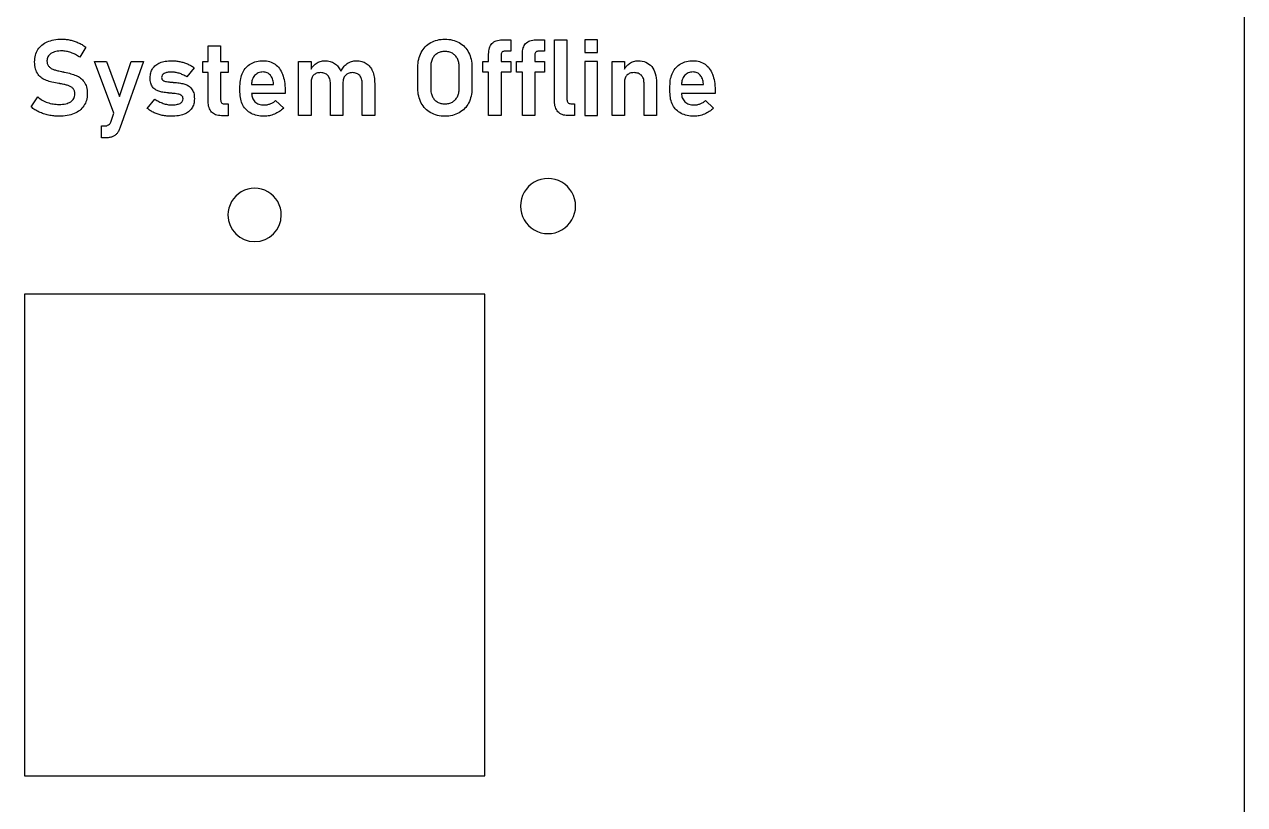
# Model space of a CAD drawing. Extents: x -56 to 56, y -81 to 81.
# Drawn here: x -12.9 to 55.7, y -9 to 34.9 of the extents above; entities that cross this region are included whole.
import ezdxf

# ---------------------------------------------------------------- set-up
doc = ezdxf.new("R2010")
doc.units = 0
doc.layers.get('0').update_dxf_attribs({"linetype": 'CONTINUOUS'})

msp = doc.modelspace()

# ---------------------------------------------------------------- linework, layer by layer
at = {"color": 7}
for points in [[(55.677105, -69.950583), (55.677105, 69.926182)], [(-2.610216, 30.562317), (-2.610216, 32.196257), (-2.922973, 32.196257), (-2.922973, 32.807158), (-2.610216, 32.807158), (-2.610216, 33.689898), (-1.911621, 33.689898), (-1.911621, 32.807158), (-1.496563, 32.807158), (-1.496563, 32.196257), (-1.911621, 32.196257), (-1.911621, 30.658772)], [(13.916269, 34.023115), (14.413171, 34.023115), (14.413171, 33.382981), (14.030266, 33.382981)], [(15.813275, 34.023115), (16.310177, 34.023115), (16.310177, 33.382981), (15.927272, 33.382981)], [(16.865545, 30.571086), (16.865545, 34.023115), (17.564135, 34.023115), (17.564135, 30.667541)], [(-9.499659, 33.622667), (-9.838724, 33.046838)], [(13.159218, 29.773114), (13.159218, 32.210873), (12.837691, 32.210873), (12.837691, 32.807158), (13.159218, 32.807158), (13.159218, 33.219298)], [(13.857808, 33.152067), (13.857808, 32.807158), (14.413171, 32.807158), (14.413171, 32.210873), (13.857808, 32.210873), (13.857808, 29.773114), (13.159218, 29.773114)], [(15.056224, 29.773114), (15.056224, 32.210873), (14.734697, 32.210873), (14.734697, 32.807158), (15.056224, 32.807158), (15.056224, 33.219298)], [(15.754814, 33.152067), (15.754814, 32.807158), (16.310177, 32.807158), (16.310177, 32.210873), (15.754814, 32.210873), (15.754814, 29.773114), (15.056224, 29.773114)], [(-12.372937, 32.789621), (-12.372937, 32.792556)], [(-11.680193, 32.839311), (-11.680193, 32.836376)], [(-8.06448, 29.45451), (-7.911909, 29.910234), (-9.005675, 32.807158), (-8.324623, 32.807158), (-7.598532, 30.846286), (-6.942057, 32.807158), (-6.261005, 32.807158), (-7.582187, 29.062831)], [(-3.402338, 32.459325), (-3.820324, 31.950729)], [(3.171425, 31.649663), (3.171425, 29.773114), (2.47283, 29.773114), (2.47283, 32.807158), (3.171425, 32.807158), (3.171425, 32.386627)], [(4.843359, 32.264947), (4.844149, 32.262689)], [(9.178133, 31.295985), (9.178133, 32.500247)], [(9.900103, 32.520708), (9.900103, 31.275524)], [(11.504817, 31.275524), (11.504817, 32.520708)], [(12.223864, 32.500247), (12.223864, 31.295985)], [(20.799866, 31.649663), (20.799866, 29.773114), (20.101276, 29.773114), (20.101276, 32.807158), (20.799866, 32.807158), (20.799866, 32.38672)], [(-10.958223, 31.564897), (-11.010833, 31.573675)], [(4.963207, 31.570742), (4.963207, 29.773114), (4.264612, 29.773114), (4.264612, 31.567818)], [(4.963207, 31.591203), (4.962558, 31.594336), (4.963201, 31.570742)], [(6.752062, 31.570742), (6.752062, 29.773114), (6.053472, 29.773114), (6.053472, 31.567818)], [(22.597494, 31.614588), (22.597494, 29.773114), (21.898904, 29.773114), (21.898904, 31.611664)], [(-10.107636, 30.974457), (-10.107636, 30.977364)], [(-9.414892, 30.994913), (-9.414892, 30.989071)], [(-0.82428, 31.08845), (-0.82428, 31.430438)], [(-0.173084, 31.518128), (1.063962, 31.518128), (1.061039, 31.553205)], [(1.712861, 31.205372), (1.712861, 31.006605), (-0.17156, 31.006605)], [(23.357463, 31.08845), (23.357463, 31.430438)], [(24.008661, 31.518128), (25.245705, 31.518128), (25.242787, 31.553205)], [(25.894604, 31.205372), (25.894604, 31.006605), (24.010188, 31.006605)], [(-12.574625, 30.255406), (-12.203407, 30.813692)], [(-6.041784, 30.173562), (-5.617952, 30.699694)], [(-1.739168, 30.427858), (-1.496563, 30.427858), (-1.496563, 29.758497), (-1.870699, 29.758497)], [(1.17796, 30.612008), (1.63394, 30.18233)], [(17.77751, 30.436627), (17.985044, 30.436627), (17.985044, 29.767269), (17.605057, 29.767269)], [(25.359698, 30.612008), (25.815678, 30.18233)], [(-8.456154, 28.507468), (-8.605227, 28.507468), (-8.605227, 29.182674), (-8.456154, 29.182674)]]:
    msp.add_lwpolyline(points, dxfattribs=at)
for points in [[(19.276996, 33.324525), (19.276996, 34.023115), (18.578406, 34.023115), (18.578406, 33.324525), (19.276996, 33.324525), (19.276996, 33.324525)], [(19.276996, 29.773114), (19.276996, 32.807158), (18.578406, 32.807158), (18.578406, 29.773114), (19.276996, 29.773114), (19.276996, 29.773114)], [(1.5, 24.177107), (1.5, 24.177107)], [(18.05, 24.677106), (18.05, 24.677106)], [(12.95, 19.727106), (-12.95, 19.727106), (-12.95, -7.372885), (12.95, -7.372885), (12.95, 19.727106), (12.95, 19.727106)]]:
    msp.add_lwpolyline(points, close=True, dxfattribs=at)
for points in [[(-12.191715, 33.482363), (-12.122978, 33.572762), (-12.05424, 33.663158), (-11.969566, 33.734467)], [(-11.969566, 33.734467), (-11.8801, 33.809814), (-11.772841, 33.863851), (-11.665582, 33.917889)], [(-11.665582, 33.917889), (-11.540068, 33.961317), (-11.414553, 34.004745), (-11.285591, 34.029691)], [(-11.285591, 34.029691), (-11.138534, 34.058136), (-10.986995, 34.06255), (-10.835457, 34.066961)], [(-10.835457, 34.066961), (-10.759107, 34.064703), (-10.682758, 34.062558), (-10.607099, 34.054176)], [(-10.607099, 34.054176), (-10.530261, 34.045653), (-10.454134, 34.030724), (-10.378008, 34.015808)], [(-10.378008, 34.015806), (-10.301534, 33.996671), (-10.22506, 33.977547), (-10.150385, 33.952963)], [(-10.150385, 33.952963), (-10.074489, 33.927986), (-10.000452, 33.897357), (-9.926414, 33.866736)], [(-9.926414, 33.866736), (-9.8528, 33.831876), (-9.779186, 33.797013), (-9.708652, 33.756759)], [(-9.708652, 33.756759), (-9.63686, 33.715786), (-9.56826, 33.669228), (-9.499659, 33.622667)], [(9.368124, 33.323063), (9.437645, 33.434594), (9.507165, 33.546128), (9.596844, 33.638012)], [(9.596844, 33.638012), (9.68571, 33.729065), (9.79437, 33.800823), (9.903031, 33.872583)], [(9.903031, 33.872583), (10.025004, 33.929256), (10.146977, 33.985932), (10.274973, 34.018365)], [(10.274973, 34.018365), (10.412356, 34.05318), (10.556677, 34.060072), (10.700999, 34.066961)], [(10.700999, 34.066961), (10.845428, 34.060047), (10.989857, 34.053132), (11.127386, 34.018365)], [(11.127386, 34.018365), (11.255741, 33.985932), (11.378086, 33.929256), (11.50043, 33.872583)], [(11.50043, 33.872583), (11.609412, 33.800899), (11.718394, 33.729217), (11.807342, 33.638012)], [(11.807342, 33.638012), (11.89687, 33.546213), (11.966101, 33.434637), (12.035332, 33.323063)], [(13.205619, 33.571884), (13.236872, 33.66055), (13.29085, 33.74172), (13.344827, 33.822893)], [(13.344827, 33.822893), (13.420317, 33.881146), (13.495807, 33.939399), (13.580489, 33.973057)], [(13.580489, 33.973057), (13.68337, 34.013948), (13.799819, 34.018532), (13.916269, 34.023115)], [(15.102625, 33.571884), (15.133879, 33.66055), (15.187856, 33.74172), (15.241833, 33.822893)], [(15.241833, 33.822893), (15.317324, 33.881146), (15.392816, 33.939399), (15.4775, 33.973057)], [(15.4775, 33.973057), (15.58038, 34.013946), (15.696827, 34.018532), (15.813275, 34.023115)], [(-12.372937, 32.792542), (-12.366878, 32.919694), (-12.360818, 33.046849), (-12.327633, 33.166684)], [(-12.327633, 33.166684), (-12.297368, 33.275968), (-12.244541, 33.379166), (-12.191715, 33.482363)], [(-11.62466, 33.077899), (-11.661868, 33.008357), (-11.67103, 32.923834), (-11.680193, 32.839311)], [(-11.458049, 33.255832), (-11.522842, 33.201467), (-11.587636, 33.1471), (-11.62466, 33.077899)], [(-11.19133, 33.366539), (-11.283292, 33.341675), (-11.37067, 33.298758), (-11.458049, 33.255832)], [(-10.835457, 33.403443), (-10.956426, 33.400395), (-11.077395, 33.397318), (-11.19133, 33.366539)], [(-10.58773, 33.380789), (-10.66908, 33.395182), (-10.752268, 33.399302), (-10.835457, 33.403451)], [(-10.335626, 33.312832), (-10.418986, 33.339248), (-10.502345, 33.365676), (-10.58773, 33.380789)], [(-10.084252, 33.20103), (-10.165059, 33.2439), (-10.250343, 33.278364), (-10.335626, 33.312832)], [(-9.838724, 33.046838), (-9.918909, 33.101346), (-9.999095, 33.155852), (-10.084252, 33.20103)], [(9.225636, 32.939788), (9.257347, 33.071273), (9.312736, 33.197166), (9.368124, 33.323063)], [(9.999485, 32.969382), (9.97051, 32.900531), (9.941535, 32.831677), (9.924946, 32.760021)], [(10.119329, 33.141473), (10.071891, 33.091147), (10.035688, 33.030266), (9.999485, 32.969382)], [(10.280094, 33.268989), (10.22292, 33.22985), (10.165746, 33.190715), (10.119329, 33.141473)], [(10.475931, 33.347913), (10.408421, 33.330358), (10.344258, 33.299672), (10.280094, 33.268992)], [(10.700999, 33.374216), (10.624691, 33.37049), (10.548384, 33.366765), (10.475931, 33.347913)], [(10.926438, 33.34791), (10.853834, 33.366706), (10.777416, 33.370459), (10.700999, 33.374213)], [(11.123371, 33.268989), (11.058838, 33.299669), (10.994304, 33.330353), (10.926438, 33.34791)], [(11.285229, 33.141473), (11.238519, 33.190816), (11.180945, 33.229901), (11.123371, 33.268989)], [(11.405435, 32.969382), (11.369125, 33.030294), (11.332814, 33.091206), (11.285229, 33.141473)], [(11.47997, 32.760021), (11.463381, 32.831677), (11.434409, 32.900531), (11.405436, 32.969382)], [(12.035332, 33.323063), (12.090298, 33.197138), (12.145264, 33.071216), (12.176733, 32.939788)], [(13.159218, 33.219298), (13.163056, 33.340662), (13.166895, 33.462026), (13.205619, 33.571884)], [(13.868771, 33.244873), (13.860276, 33.215271), (13.859043, 33.183668), (13.857809, 33.152067)], [(13.901653, 33.31868), (13.888883, 33.294578), (13.876115, 33.270471), (13.868771, 33.244873)], [(13.955732, 33.366895), (13.934986, 33.35617), (13.918319, 33.337419), (13.901653, 33.318669)], [(14.030266, 33.382981), (14.003915, 33.380724), (13.977564, 33.378184), (13.955732, 33.366895)], [(15.056224, 33.219298), (15.060062, 33.340662), (15.063901, 33.462026), (15.102625, 33.571884)], [(15.765777, 33.244873), (15.757285, 33.215271), (15.756049, 33.183668), (15.754815, 33.152067)], [(15.798659, 33.31868), (15.785889, 33.294578), (15.773121, 33.270471), (15.765777, 33.244873)], [(15.852738, 33.366895), (15.831992, 33.35617), (15.815325, 33.337419), (15.798659, 33.318669)], [(15.927272, 33.382981), (15.900921, 33.380724), (15.87457, 33.378184), (15.852738, 33.366895)], [(-12.32471, 32.385518), (-12.364313, 32.513356), (-12.368625, 32.651487), (-12.372937, 32.789621)], [(-12.180023, 32.085183), (-12.236145, 32.182992), (-12.292268, 32.280802), (-12.32471, 32.385518)], [(-11.680193, 32.836388), (-11.676626, 32.774059), (-11.673058, 32.71173), (-11.65133, 32.656262)], [(-11.65133, 32.656262), (-11.632023, 32.60698), (-11.59838, 32.563115), (-11.564736, 32.519249)], [(-11.564736, 32.519249), (-11.523372, 32.483057), (-11.482007, 32.446864), (-11.435756, 32.418769)], [(-11.435756, 32.418769), (-11.387325, 32.389348), (-11.333535, 32.368799), (-11.279745, 32.348253)], [(-11.279745, 32.348253), (-11.212004, 32.328611), (-11.144263, 32.308954), (-11.075868, 32.291987)], [(-11.075868, 32.291987), (-10.98577, 32.269635), (-10.894537, 32.251948), (-10.803304, 32.234255)], [(-5.840463, 32.177622), (-5.817262, 32.260522), (-5.776796, 32.338731), (-5.736332, 32.416943)], [(-5.736332, 32.416943), (-5.683199, 32.484741), (-5.630066, 32.55254), (-5.564975, 32.605473)], [(-5.564975, 32.605473), (-5.495308, 32.662132), (-5.411944, 32.701762), (-5.328579, 32.741392)], [(-5.328579, 32.741392), (-5.229246, 32.773311), (-5.129914, 32.80523), (-5.028238, 32.823603)], [(-5.028238, 32.823603), (-4.909315, 32.84508), (-4.787188, 32.848043), (-4.66506, 32.851007)], [(-4.66506, 32.851004), (-4.587894, 32.849311), (-4.510729, 32.847335), (-4.434147, 32.839687)], [(-4.434147, 32.839687), (-4.358748, 32.832123), (-4.283913, 32.818915), (-4.209079, 32.805707)], [(-4.209079, 32.805699), (-4.136054, 32.788991), (-4.063029, 32.772281), (-3.99168, 32.75016)], [(-3.99168, 32.75016), (-3.921295, 32.728344), (-3.852542, 32.701251), (-3.783788, 32.674163)], [(-3.783788, 32.674163), (-3.717136, 32.643675), (-3.650483, 32.613189), (-3.58685, 32.577341)], [(-3.58685, 32.577341), (-3.52334, 32.541561), (-3.462839, 32.500442), (-3.402338, 32.459325)], [(-0.670824, 32.199181), (-0.614443, 32.298695), (-0.558062, 32.398209), (-0.482292, 32.479786)], [(-0.482292, 32.479786), (-0.408368, 32.559372), (-0.315988, 32.621885), (-0.223608, 32.684397)], [(-0.223608, 32.684397), (-0.117503, 32.732953), (-0.011399, 32.781512), (0.099745, 32.809351)], [(0.099745, 32.809351), (0.223121, 32.840254), (0.352707, 32.845628), (0.482292, 32.851004)], [(0.482292, 32.851004), (0.605305, 32.844202), (0.728318, 32.837373), (0.842915, 32.802408)], [(0.842915, 32.802408), (0.949193, 32.769967), (1.048232, 32.713296), (1.14727, 32.656623)], [(1.14727, 32.656623), (1.234779, 32.582187), (1.322288, 32.507748), (1.39061, 32.418769)], [(1.39061, 32.418769), (1.464936, 32.32197), (1.516556, 32.207961), (1.568175, 32.093951)], [(3.171425, 32.386627), (3.200161, 32.434729), (3.230998, 32.48107), (3.266783, 32.523262)], [(3.266783, 32.523262), (3.32362, 32.590278), (3.392939, 32.646836), (3.462258, 32.703393)], [(3.462258, 32.703393), (3.536745, 32.746443), (3.611232, 32.789496), (3.691349, 32.8141)], [(3.691349, 32.8141), (3.773285, 32.839275), (3.861108, 32.845134), (3.948932, 32.851004)], [(3.948932, 32.851004), (4.050263, 32.846009), (4.151593, 32.840985), (4.246712, 32.813734)], [(4.246712, 32.813734), (4.333593, 32.788842), (4.415291, 32.745388), (4.49699, 32.701934)], [(4.49699, 32.701934), (4.568733, 32.644781), (4.640476, 32.587631), (4.696846, 32.518151)], [(4.696846, 32.518151), (4.757582, 32.443292), (4.80047, 32.354118), (4.843359, 32.264947)], [(4.844156, 32.262551), (4.889004, 32.344638), (4.93518, 32.425622), (4.994259, 32.495864)], [(4.994259, 32.495864), (5.055151, 32.568262), (5.12975, 32.629251), (5.204349, 32.690242)], [(5.204349, 32.690242), (5.28373, 32.73713), (5.363112, 32.784021), (5.448785, 32.810815)], [(5.448785, 32.810815), (5.534137, 32.837514), (5.625734, 32.844256), (5.71733, 32.851004)], [(5.71733, 32.851004), (5.820566, 32.84598), (5.9238, 32.840985), (6.020956, 32.813734)], [(6.020956, 32.813734), (6.109713, 32.788842), (6.193397, 32.745388), (6.27708, 32.701934)], [(6.27708, 32.701934), (6.350527, 32.644962), (6.423975, 32.58799), (6.481691, 32.518151)], [(6.481691, 32.518151), (6.543351, 32.44354), (6.587055, 32.354242), (6.630759, 32.264947)], [(6.630759, 32.264947), (6.666096, 32.160019), (6.701432, 32.055095), (6.721735, 31.947438)], [(9.178133, 32.500247), (9.18474, 32.648938), (9.19135, 32.79763), (9.225636, 32.939788)], [(9.924946, 32.760021), (9.906986, 32.682444), (9.903545, 32.601573), (9.900102, 32.520708)], [(11.504817, 32.520708), (11.501374, 32.601573), (11.497928, 32.682441), (11.47997, 32.760021)], [(12.176733, 32.939788), (12.210786, 32.797571), (12.217325, 32.64891), (12.223864, 32.500247)], [(20.799866, 32.38672), (20.828855, 32.43537), (20.859934, 32.482283), (20.895958, 32.525094)], [(20.895958, 32.525094), (20.951938, 32.591619), (21.019859, 32.648236), (21.08778, 32.704852)], [(21.08778, 32.704852), (21.161571, 32.747473), (21.235361, 32.790092), (21.314678, 32.814467)], [(21.314678, 32.814467), (21.398163, 32.840121), (21.48777, 32.845563), (21.577378, 32.851004)], [(21.577378, 32.851004), (21.728637, 32.84011), (21.879896, 32.829216), (22.009974, 32.770254)], [(22.009974, 32.770254), (22.128968, 32.716322), (22.230237, 32.622167), (22.331505, 32.528012)], [(22.331505, 32.528012), (22.408908, 32.401432), (22.486312, 32.274853), (22.530995, 32.138164)], [(23.510919, 32.199181), (23.5673, 32.298695), (23.623681, 32.398209), (23.699451, 32.479786)], [(23.699451, 32.479786), (23.773374, 32.559372), (23.865752, 32.621885), (23.95813, 32.684397)], [(23.95813, 32.684397), (24.064235, 32.732953), (24.170339, 32.781512), (24.281483, 32.809351)], [(24.281483, 32.809351), (24.404859, 32.840254), (24.534444, 32.845628), (24.66403, 32.851004)], [(24.66403, 32.851004), (24.787043, 32.844202), (24.910057, 32.837373), (25.024653, 32.802408)], [(25.024653, 32.802408), (25.130931, 32.769967), (25.22997, 32.713296), (25.329008, 32.656623)], [(25.329008, 32.656623), (25.416513, 32.582184), (25.504017, 32.507745), (25.572338, 32.418769)], [(25.572338, 32.418769), (25.646666, 32.321967), (25.698289, 32.207961), (25.749912, 32.093951)], [(-11.966643, 31.874727), (-12.046541, 31.93291), (-12.113282, 32.009045), (-12.180023, 32.085183)], [(-11.712346, 31.740273), (-11.801152, 31.779578), (-11.889958, 31.818883), (-11.966643, 31.874727)], [(-11.399588, 31.650394), (-11.504818, 31.676302), (-11.608582, 31.708292), (-11.712346, 31.740273)], [(-11.010833, 31.573666), (-11.141142, 31.596244), (-11.271452, 31.61883), (-11.399588, 31.650394)], [(-10.803304, 32.234255), (-10.799539, 32.233408), (-10.795774, 32.232562), (-10.791978, 32.231715)], [(-10.791978, 32.231715), (-10.788464, 32.231151), (-10.784922, 32.230586), (-10.781383, 32.230022)], [(-10.781383, 32.229869), (-10.777844, 32.229305), (-10.774302, 32.228741), (-10.770789, 32.228176)], [(-10.770789, 32.228176), (-10.766993, 32.227329), (-10.763225, 32.226483), (-10.75946, 32.225636)], [(-10.759458, 32.225487), (-10.753718, 32.224358), (-10.747975, 32.223511), (-10.742282, 32.222185)], [(-10.742282, 32.222185), (-10.736773, 32.221056), (-10.731307, 32.219645), (-10.72584, 32.218177)], [(-10.725841, 32.218177), (-10.720375, 32.216766), (-10.714911, 32.215355), (-10.709399, 32.214169)], [(-10.709399, 32.214169), (-10.703706, 32.213041), (-10.697966, 32.211912), (-10.692228, 32.210896)], [(-10.692229, 32.210873), (-10.570634, 32.185106), (-10.449039, 32.159336), (-10.330143, 32.124279)], [(-10.330143, 32.124279), (-10.229849, 32.094708), (-10.131476, 32.058524), (-10.033102, 32.02234)], [(-10.033102, 32.02234), (-9.948163, 31.979558), (-9.863224, 31.936773), (-9.790497, 31.878751)], [(-9.790497, 31.878751), (-9.715611, 31.819005), (-9.653671, 31.743101), (-9.591732, 31.667197)], [(-9.591732, 31.667197), (-9.540268, 31.572275), (-9.488803, 31.477349), (-9.459104, 31.376365)], [(-5.875172, 31.889346), (-5.870725, 31.987373), (-5.866277, 32.085397), (-5.840463, 32.177622)], [(-5.840463, 31.594855), (-5.869247, 31.688025), (-5.87221, 31.788686), (-5.875172, 31.889346)], [(-5.736332, 31.377824), (-5.776714, 31.448523), (-5.817097, 31.51922), (-5.840463, 31.594855)], [(-5.199237, 32.036956), (-5.222328, 31.998405), (-5.228685, 31.949722), (-5.235042, 31.901038)], [(-5.235042, 31.901038), (-5.231978, 31.870067), (-5.228913, 31.839099), (-5.215312, 31.813716)], [(-5.215312, 31.813716), (-5.202155, 31.789162), (-5.179139, 31.769833), (-5.156122, 31.750507)], [(-5.091815, 32.134873), (-5.133587, 32.105847), (-5.175359, 32.07682), (-5.199237, 32.036956)], [(-5.156121, 31.750507), (-5.126942, 31.734533), (-5.097763, 31.718587), (-5.066967, 31.707022)], [(-4.915705, 32.194067), (-4.975718, 32.180718), (-5.033767, 32.157793), (-5.091815, 32.134876)], [(-5.066967, 31.707022), (-5.031835, 31.693842), (-4.994598, 31.686363), (-4.957361, 31.678884)], [(-4.957361, 31.67889), (-4.908939, 31.671862), (-4.860517, 31.664863), (-4.811945, 31.659162)], [(-4.673834, 32.213794), (-4.755575, 32.212665), (-4.837316, 32.211536), (-4.915705, 32.194067)], [(-4.811945, 31.659162), (-4.746602, 31.651486), (-4.680987, 31.646208), (-4.615373, 31.640903)], [(-4.465933, 32.196991), (-4.534445, 32.207602), (-4.604139, 32.210707), (-4.673834, 32.213783)], [(-4.615373, 31.640894), (-4.607705, 31.640048), (-4.600037, 31.639201), (-4.592352, 31.638354)], [(-4.592352, 31.638354), (-4.584933, 31.637508), (-4.577499, 31.636943), (-4.570065, 31.636661)], [(-4.570064, 31.636508), (-4.562631, 31.635944), (-4.555197, 31.63538), (-4.547777, 31.634815)], [(-4.547777, 31.634815), (-4.540095, 31.633968), (-4.532427, 31.633122), (-4.524759, 31.632275)], [(-4.52476, 31.632126), (-4.520879, 31.631279), (-4.516996, 31.630432), (-4.513067, 31.629868)], [(-4.513067, 31.629868), (-4.509198, 31.629303), (-4.505287, 31.629303), (-4.501375, 31.629021)], [(-4.501376, 31.629202), (-4.497699, 31.629114), (-4.494021, 31.629024), (-4.490414, 31.628355)], [(-4.490414, 31.628355), (-4.487211, 31.627791), (-4.484064, 31.626944), (-4.480915, 31.626097)], [(-4.480915, 31.626281), (-4.377795, 31.616234), (-4.274674, 31.606215), (-4.172907, 31.58828)], [(-4.251461, 32.146566), (-4.322512, 32.16618), (-4.393563, 32.185778), (-4.465933, 32.196991)], [(-4.034796, 32.063993), (-4.105122, 32.095704), (-4.178292, 32.121135), (-4.251461, 32.146566)], [(-4.172907, 31.58828), (-4.088371, 31.573406), (-4.004768, 31.553069), (-3.921165, 31.532744)], [(-3.820324, 31.950729), (-3.890777, 31.990774), (-3.961231, 32.030821), (-4.034796, 32.063993)], [(-0.82428, 31.430438), (-0.819637, 31.571208), (-0.814995, 31.71198), (-0.785913, 31.847695)], [(-0.785913, 31.847695), (-0.760244, 31.967482), (-0.715534, 32.083331), (-0.670824, 32.199181)], [(-0.132265, 31.783755), (-0.161027, 31.700152), (-0.168816, 31.609714), (-0.173084, 31.518128)], [(-0.002923, 32.02234), (-0.053119, 31.945121), (-0.103315, 31.8679), (-0.132265, 31.783755)], [(0.204611, 32.170318), (0.128562, 32.137354), (0.062819, 32.079849), (-0.002923, 32.02234)], [(0.482292, 32.219642), (0.385525, 32.213207), (0.288758, 32.206801), (0.204611, 32.170318)], [(0.708094, 32.175796), (0.640015, 32.206566), (0.561154, 32.213105), (0.482292, 32.219642)], [(0.88274, 32.04426), (0.827772, 32.095405), (0.772804, 32.146546), (0.708094, 32.175796)], [(1.001849, 31.83381), (0.972699, 31.90795), (0.927719, 31.976104), (0.88274, 32.04426)], [(1.061039, 31.553205), (1.04873, 31.649544), (1.03642, 31.745884), (1.001849, 31.83381)], [(1.568175, 32.093951), (1.610319, 31.959534), (1.652464, 31.825115), (1.676688, 31.687658)], [(1.676688, 31.687658), (1.704548, 31.529574), (1.708705, 31.367472), (1.712861, 31.205372)], [(3.206501, 31.875099), (3.179431, 31.805695), (3.175427, 31.72768), (3.171425, 31.649663)], [(3.311725, 32.042801), (3.270859, 31.989063), (3.229994, 31.935323), (3.206501, 31.875099)], [(3.481255, 32.146933), (3.420552, 32.123678), (3.366138, 32.083238), (3.311725, 32.042801)], [(3.70925, 32.181643), (3.630434, 32.177777), (3.551619, 32.173882), (3.481255, 32.146933)], [(3.944912, 32.141816), (3.87312, 32.171864), (3.791185, 32.176752), (3.70925, 32.181643)], [(4.119926, 32.02234), (4.064246, 32.068757), (4.008565, 32.115177), (3.944912, 32.141816)], [(4.228444, 31.82906), (4.204162, 31.897488), (4.162044, 31.959913), (4.119926, 32.02234)], [(4.264612, 31.567818), (4.260974, 31.657732), (4.257334, 31.747645), (4.228444, 31.82906)], [(4.997554, 31.842215), (4.970077, 31.763873), (4.966643, 31.677538), (4.963207, 31.591203)], [(5.100584, 32.028188), (5.060598, 31.968072), (5.020611, 31.907958), (4.997554, 31.842215)], [(5.267191, 32.143275), (5.206484, 32.117621), (5.153534, 32.0729), (5.100584, 32.028188)], [(5.492263, 32.181643), (5.413952, 32.17693), (5.335641, 32.172217), (5.267191, 32.143275)], [(5.730486, 32.141816), (5.657819, 32.171972), (5.575041, 32.176806), (5.492263, 32.181643)], [(5.907326, 32.02234), (5.851011, 32.068757), (5.794696, 32.115171), (5.730486, 32.141816)], [(6.016937, 31.82906), (5.992414, 31.897567), (5.94987, 31.959955), (5.907326, 32.02234)], [(6.053472, 31.567818), (6.049761, 31.657774), (6.046047, 31.747729), (6.016937, 31.82906)], [(6.721735, 31.947438), (6.744965, 31.824257), (6.748515, 31.6975), (6.752062, 31.570742)], [(20.834942, 31.875099), (20.807869, 31.805695), (20.803868, 31.72768), (20.799866, 31.649663)], [(20.940171, 32.042801), (20.899303, 31.989063), (20.858436, 31.935323), (20.834942, 31.875099)], [(21.1097, 32.146933), (21.048997, 32.123678), (20.994584, 32.083238), (20.940171, 32.042801)], [(21.337691, 32.181643), (21.258877, 32.177777), (21.180063, 32.173882), (21.1097, 32.146933)], [(21.575919, 32.144373), (21.502653, 32.173143), (21.420171, 32.177393), (21.337691, 32.181643)], [(21.752754, 32.032568), (21.696121, 32.075991), (21.639488, 32.11941), (21.575919, 32.144373)], [(21.862369, 31.852809), (21.837889, 31.917116), (21.795321, 31.974842), (21.752754, 32.032568)], [(21.898904, 31.611664), (21.894815, 31.694991), (21.890728, 31.778317), (21.862369, 31.852809)], [(22.530995, 32.138164), (22.584846, 31.973428), (22.59117, 31.794008), (22.597494, 31.614588)], [(23.357463, 31.430438), (23.362103, 31.571208), (23.366743, 31.71198), (23.395825, 31.847695)], [(23.395825, 31.847695), (23.421496, 31.967485), (23.466207, 32.083331), (23.510919, 32.199181)], [(24.049473, 31.783755), (24.020711, 31.700152), (24.012925, 31.609714), (24.008661, 31.518128)], [(24.17882, 32.02234), (24.128621, 31.945121), (24.078422, 31.867902), (24.049473, 31.783755)], [(24.386349, 32.170318), (24.310301, 32.137354), (24.24456, 32.079849), (24.17882, 32.02234)], [(24.66403, 32.219642), (24.567263, 32.213207), (24.470496, 32.206801), (24.386349, 32.170318)], [(24.889832, 32.175796), (24.821753, 32.206566), (24.742892, 32.213105), (24.66403, 32.219642)], [(25.064478, 32.04426), (25.00951, 32.095405), (24.954542, 32.146546), (24.889832, 32.175796)], [(25.183592, 31.83381), (25.15444, 31.90795), (25.109459, 31.976104), (25.064478, 32.04426)], [(25.242787, 31.553205), (25.230476, 31.649544), (25.218166, 31.745884), (25.183592, 31.83381)], [(25.749912, 32.093951), (25.792059, 31.959534), (25.834206, 31.825115), (25.858431, 31.687658)], [(25.858431, 31.687658), (25.886292, 31.529574), (25.890448, 31.367472), (25.894604, 31.205372)], [(-10.949448, 31.56282), (-10.952414, 31.563385), (-10.955318, 31.564231), (-10.958222, 31.565078)], [(-10.940685, 31.561974), (-10.943626, 31.562101), (-10.946567, 31.56223), (-10.949448, 31.56282)], [(-10.93191, 31.561308), (-10.934797, 31.561872), (-10.937741, 31.561872), (-10.940684, 31.562154)], [(-10.923147, 31.55905), (-10.926048, 31.559896), (-10.928949, 31.560743), (-10.93191, 31.561308)], [(-10.681266, 31.510457), (-10.761216, 31.529535), (-10.842181, 31.544292), (-10.923147, 31.55905)], [(-10.487623, 31.458209), (-10.551947, 31.476582), (-10.616271, 31.494946), (-10.681266, 31.510457)], [(-10.334167, 31.388785), (-10.381259, 31.418441), (-10.434441, 31.438324), (-10.487623, 31.458209)], [(-10.21286, 31.288675), (-10.251526, 31.324884), (-10.290191, 31.361093), (-10.334167, 31.388785)], [(-10.133942, 31.153118), (-10.151544, 31.201361), (-10.182201, 31.245018), (-10.212859, 31.288675)], [(-10.166459, 30.728196), (-10.127448, 30.799674), (-10.117542, 30.887067), (-10.107636, 30.974457)], [(-10.107636, 30.977376), (-10.11082, 31.037921), (-10.114003, 31.098463), (-10.133942, 31.153118)], [(-9.414892, 30.989068), (-9.421264, 30.863581), (-9.427634, 30.738094), (-9.46166, 30.62041)], [(-9.459104, 31.376365), (-9.423426, 31.255046), (-9.419159, 31.124981), (-9.414892, 30.994913)], [(-5.58105, 31.228393), (-5.63931, 31.2689), (-5.687821, 31.323363), (-5.736332, 31.377824)], [(-5.392885, 31.136682), (-5.458673, 31.162872), (-5.52446, 31.189045), (-5.58105, 31.228393)], [(-5.159778, 31.080776), (-5.238101, 31.096186), (-5.315493, 31.116432), (-5.392885, 31.136682)], [(-4.869671, 31.038759), (-4.966837, 31.050358), (-5.064003, 31.061929), (-5.159778, 31.080776)], [(-4.857979, 31.038429), (-4.861868, 31.038672), (-4.865771, 31.038711), (-4.869671, 31.038711)], [(-4.846286, 31.0373), (-4.850181, 31.037864), (-4.854073, 31.038147), (-4.857979, 31.038429)], [(-4.834595, 31.036117), (-4.838501, 31.036363), (-4.842393, 31.036682), (-4.846287, 31.037246)], [(-4.822902, 31.035835), (-4.826803, 31.035897), (-4.830706, 31.035959), (-4.834595, 31.036117)], [(-4.782348, 31.030735), (-4.795891, 31.032147), (-4.809396, 31.034037), (-4.822902, 31.035844)], [(-4.742522, 31.027067), (-4.755809, 31.028195), (-4.769096, 31.029324), (-4.782348, 31.030735)], [(-4.703426, 31.024157), (-4.716456, 31.025003), (-4.729489, 31.026132), (-4.742522, 31.027092)], [(-4.66506, 31.021222), (-4.677847, 31.022068), (-4.690638, 31.023197), (-4.703426, 31.024157)], [(-4.465203, 31.000038), (-4.531603, 31.008815), (-4.598332, 31.015024), (-4.66506, 31.021233)], [(-4.315767, 30.977376), (-4.365517, 30.985419), (-4.415267, 30.993434), (-4.465203, 31.000038)], [(-4.202137, 30.94413), (-4.238099, 30.959709), (-4.276933, 30.968542), (-4.315767, 30.977376)], [(-4.109697, 30.891148), (-4.139735, 30.910622), (-4.169773, 30.930112), (-4.202137, 30.94413)], [(-4.048314, 30.813326), (-4.061987, 30.842361), (-4.085843, 30.866756), (-4.109697, 30.891148)], [(-3.921165, 31.532744), (-3.849199, 31.505566), (-3.777233, 31.478385), (-3.715095, 31.436647)], [(-3.715095, 31.436647), (-3.651161, 31.393701), (-3.597631, 31.335341), (-3.544102, 31.276983)], [(-3.544102, 31.276983), (-3.499481, 31.200269), (-3.454861, 31.123555), (-3.429012, 31.041319)], [(-3.429012, 31.041319), (-3.396846, 30.938991), (-3.393746, 30.828111), (-3.390646, 30.717232)], [(-0.784087, 30.689828), (-0.814211, 30.818922), (-0.819245, 30.953686), (-0.82428, 31.08845)], [(-0.17156, 31.006605), (-0.166339, 30.925715), (-0.156958, 30.84636), (-0.128975, 30.773865)], [(9.225626, 30.856441), (9.191341, 30.998599), (9.184737, 31.14729), (9.178133, 31.295985)], [(9.900103, 31.275524), (9.903518, 31.194766), (9.906933, 31.114008), (9.92495, 31.036569)], [(9.92495, 31.036569), (9.941542, 30.965271), (9.970512, 30.89679), (9.999484, 30.828306)], [(11.405435, 30.828306), (11.434409, 30.89679), (11.463383, 30.965271), (11.479974, 31.036569)], [(11.479974, 31.036569), (11.497994, 31.114005), (11.501406, 31.194766), (11.504818, 31.275524)], [(12.223864, 31.295985), (12.217325, 31.147321), (12.210786, 30.998658), (12.176733, 30.856441)], [(23.397656, 30.689828), (23.367532, 30.818922), (23.362498, 30.953686), (23.357463, 31.08845)], [(24.010188, 31.006605), (24.01541, 30.925718), (24.024791, 30.846362), (24.052773, 30.773865)], [(-12.359419, 30.09866), (-12.434064, 30.14635), (-12.504345, 30.200878), (-12.574625, 30.255406)], [(-12.203407, 30.813692), (-12.118772, 30.749428), (-12.034136, 30.68516), (-11.942529, 30.6332)], [(-11.942529, 30.6332), (-11.850075, 30.580757), (-11.750519, 30.540846), (-11.650963, 30.500934)], [(-11.650963, 30.500934), (-11.546738, 30.46939), (-11.442512, 30.437846), (-11.336012, 30.41982)], [(-11.336012, 30.41982), (-11.227252, 30.401419), (-11.116119, 30.397101), (-11.004987, 30.392783)], [(-11.004987, 30.392783), (-10.876317, 30.395803), (-10.747647, 30.398823), (-10.626096, 30.430782)], [(-10.626096, 30.430782), (-10.52866, 30.456379), (-10.435798, 30.500587), (-10.342936, 30.54478)], [(-10.342936, 30.54478), (-10.274306, 30.600558), (-10.205676, 30.656337), (-10.166459, 30.728196)], [(-9.601965, 30.30948), (-9.673361, 30.220193), (-9.744757, 30.130907), (-9.831419, 30.060661)], [(-9.46166, 30.62041), (-9.492894, 30.512384), (-9.547429, 30.41093), (-9.601965, 30.30948)], [(-5.617952, 30.699694), (-5.540888, 30.648844), (-5.463824, 30.597993), (-5.382285, 30.555738)], [(-5.382285, 30.555738), (-5.30518, 30.515781), (-5.224072, 30.483512), (-5.142965, 30.451243)], [(-5.142965, 30.451243), (-5.064555, 30.42652), (-4.986146, 30.401809), (-4.905843, 30.387667)], [(-4.905843, 30.387667), (-4.830588, 30.374402), (-4.75367, 30.370451), (-4.676752, 30.366472)], [(-4.676752, 30.366475), (-4.582168, 30.367604), (-4.487584, 30.368732), (-4.396515, 30.388036)], [(-4.396515, 30.388036), (-4.327324, 30.402656), (-4.260162, 30.427677), (-4.193001, 30.45271)], [(-4.193001, 30.452708), (-4.144849, 30.483766), (-4.096697, 30.514825), (-4.069137, 30.559026)], [(-4.069137, 30.559026), (-4.043438, 30.600245), (-4.035645, 30.652893), (-4.027853, 30.705539)], [(-4.027853, 30.705539), (-4.030506, 30.743363), (-4.033178, 30.781186), (-4.048314, 30.813326)], [(-3.427181, 30.421282), (-3.451605, 30.336305), (-3.4942, 30.256397), (-3.536796, 30.176485)], [(-3.390646, 30.717232), (-3.395336, 30.616495), (-3.40003, 30.515759), (-3.427181, 30.421282)], [(-2.565641, 30.213386), (-2.602677, 30.322648), (-2.606447, 30.442483), (-2.610216, 30.562317)], [(-2.431912, 29.961647), (-2.48377, 30.043246), (-2.535629, 30.124844), (-2.565641, 30.213386)], [(-1.911621, 30.658772), (-1.910715, 30.625255), (-1.909812, 30.591739), (-1.900663, 30.560485)], [(-1.900663, 30.560485), (-1.893281, 30.535255), (-1.880531, 30.511523), (-1.867781, 30.487779)], [(-1.867781, 30.487779), (-1.850942, 30.47031), (-1.834104, 30.452843), (-1.813698, 30.442841)], [(-1.813698, 30.442841), (-1.791635, 30.432032), (-1.765402, 30.429944), (-1.739168, 30.427855)], [(-0.663514, 30.353326), (-0.710362, 30.463988), (-0.75721, 30.57465), (-0.784087, 30.689828)], [(-0.466943, 30.084408), (-0.544558, 30.161948), (-0.604036, 30.257636), (-0.663514, 30.353326)], [(-0.128975, 30.773865), (-0.097883, 30.693319), (-0.043825, 30.621239), (0.010233, 30.549163)], [(0.010233, 30.549163), (0.082054, 30.4951), (0.153875, 30.441041), (0.234204, 30.409959)], [(0.234204, 30.409959), (0.326887, 30.374097), (0.430897, 30.368826), (0.534907, 30.363554)], [(0.534907, 30.363554), (0.592507, 30.366376), (0.650107, 30.369142), (0.706263, 30.37964)], [(0.706263, 30.37964), (0.763658, 30.390365), (0.819544, 30.409113), (0.87543, 30.427866)], [(0.87543, 30.427858), (0.930059, 30.451621), (0.984688, 30.475367), (1.035099, 30.50605)], [(1.035099, 30.50605), (1.085533, 30.536748), (1.131746, 30.574379), (1.17796, 30.612008)], [(9.368124, 30.473163), (9.312731, 30.59906), (9.257338, 30.724956), (9.225626, 30.856441)], [(9.596844, 30.158212), (9.507165, 30.250097), (9.437645, 30.361629), (9.368124, 30.473163)], [(9.999485, 30.828306), (10.035738, 30.767823), (10.071991, 30.707337), (10.119329, 30.657313)], [(10.119329, 30.657313), (10.165796, 30.608209), (10.222945, 30.569186), (10.280094, 30.530164)], [(10.280094, 30.530164), (10.344258, 30.499483), (10.408421, 30.468803), (10.475931, 30.451243)], [(10.475931, 30.451243), (10.548384, 30.43239), (10.624691, 30.428665), (10.700999, 30.42494)], [(10.700999, 30.424937), (10.777414, 30.428691), (10.853831, 30.432472), (10.926433, 30.45124)], [(10.926433, 30.45124), (10.994301, 30.468794), (11.058836, 30.49948), (11.123371, 30.530161)], [(11.123371, 30.530164), (11.18092, 30.569138), (11.238468, 30.60811), (11.285229, 30.657313)], [(11.285229, 30.657313), (11.332714, 30.707278), (11.369075, 30.767792), (11.405435, 30.828306)], [(12.035332, 30.473163), (11.966103, 30.361589), (11.896873, 30.250016), (11.807347, 30.158217)], [(12.176733, 30.856441), (12.145264, 30.725013), (12.090298, 30.599088), (12.035332, 30.473163)], [(16.914139, 30.231287), (16.875895, 30.336957), (16.87072, 30.45402), (16.865545, 30.571086)], [(17.059922, 29.977719), (17.003324, 30.059485), (16.946727, 30.141247), (16.914139, 30.231287)], [(17.564135, 30.667541), (17.565546, 30.63368), (17.566982, 30.599822), (17.57802, 30.569257)], [(17.57802, 30.569257), (17.587336, 30.543462), (17.603505, 30.520001), (17.619672, 30.496548)], [(17.619672, 30.496548), (17.641101, 30.479078), (17.662532, 30.461634), (17.686901, 30.45161)], [(17.686901, 30.45161), (17.714576, 30.440236), (17.746044, 30.43843), (17.77751, 30.436624)], [(23.518229, 30.353326), (23.471381, 30.463988), (23.424532, 30.57465), (23.397656, 30.689828)], [(23.7148, 30.084408), (23.637184, 30.161948), (23.577707, 30.257636), (23.518229, 30.353326)], [(24.052773, 30.773865), (24.083863, 30.693319), (24.137917, 30.621239), (24.191971, 30.549163)], [(24.191971, 30.549163), (24.263792, 30.4951), (24.335613, 30.441041), (24.415941, 30.409959)], [(24.415941, 30.409959), (24.508625, 30.374097), (24.612635, 30.368826), (24.716645, 30.363554)], [(24.716645, 30.363554), (24.774248, 30.366376), (24.831851, 30.369142), (24.88801, 30.37964)], [(24.88801, 30.37964), (24.945404, 30.390365), (25.001288, 30.409113), (25.057173, 30.427866)], [(25.057173, 30.427858), (25.1118, 30.451621), (25.166427, 30.475367), (25.216837, 30.50605)], [(25.216837, 30.50605), (25.267271, 30.536748), (25.313484, 30.574379), (25.359698, 30.612008)], [(-12.123022, 29.967491), (-12.203321, 30.008862), (-12.283621, 30.050236), (-12.359419, 30.09866)], [(-11.866898, 29.863721), (-11.954008, 29.893165), (-12.038515, 29.930328), (-12.123022, 29.967491)], [(-11.592502, 29.789189), (-11.684886, 29.811315), (-11.77727, 29.833427), (-11.866898, 29.863721)], [(-11.303859, 29.744254), (-11.400585, 29.754244), (-11.496544, 29.771714), (-11.592502, 29.789198)], [(-11.004987, 29.729268), (-11.104879, 29.731525), (-11.204772, 29.734009), (-11.303859, 29.744254)], [(-10.538773, 29.766538), (-10.691269, 29.737988), (-10.848128, 29.733628), (-11.004987, 29.729268)], [(-10.145635, 29.878343), (-10.275571, 29.834915), (-10.405506, 29.791489), (-10.538773, 29.766538)], [(-9.831419, 30.060661), (-9.924434, 29.985266), (-10.035035, 29.931804), (-10.145635, 29.878343)], [(-5.858731, 30.041295), (-5.92232, 30.081289), (-5.982052, 30.127424), (-6.041784, 30.173562)], [(-5.654487, 29.930958), (-5.723927, 29.965572), (-5.793367, 30.000187), (-5.858731, 30.041295)], [(-5.431614, 29.84363), (-5.507305, 29.868465), (-5.580896, 29.899707), (-5.654487, 29.930958)], [(-5.192661, 29.780418), (-5.273058, 29.799214), (-5.353456, 29.817993), (-5.431614, 29.84363)], [(-4.940185, 29.742052), (-5.02477, 29.750575), (-5.108716, 29.765505), (-5.192661, 29.780418)], [(-4.676752, 29.729268), (-4.76479, 29.731243), (-4.852829, 29.733247), (-4.940185, 29.742052)], [(-4.28946, 29.757769), (-4.416379, 29.735361), (-4.546566, 29.732313), (-4.676752, 29.729268)], [(-3.969393, 29.843266), (-4.075289, 29.810074), (-4.181186, 29.776879), (-4.28946, 29.757769)], [(-3.718023, 29.98357), (-3.792389, 29.924732), (-3.880891, 29.883999), (-3.969393, 29.843266)], [(-3.536796, 30.176485), (-3.593222, 30.107079), (-3.649647, 30.037672), (-3.718023, 29.98357)], [(-2.202453, 29.809286), (-2.285371, 29.843443), (-2.358642, 29.902544), (-2.431912, 29.961647)], [(-1.870699, 29.758497), (-1.986058, 29.763098), (-2.101418, 29.76767), (-2.202453, 29.809286)], [(-0.198765, 29.888571), (-0.294166, 29.947837), (-0.389567, 30.007104), (-0.466943, 30.084408)], [(0.136647, 29.769095), (0.021881, 29.795737), (-0.088442, 29.842151), (-0.198765, 29.888571)], [(0.534907, 29.729268), (0.400282, 29.734207), (0.265657, 29.739145), (0.136647, 29.769095)], [(0.826101, 29.758867), (0.730906, 29.739761), (0.632906, 29.734511), (0.534907, 29.729268)], [(1.115112, 29.847649), (1.019773, 29.813124), (0.924434, 29.7786), (0.826101, 29.758867)], [(1.388779, 29.990509), (1.302625, 29.935025), (1.208869, 29.891337), (1.115112, 29.847649)], [(1.63394, 30.18233), (1.554796, 30.114394), (1.475652, 30.046454), (1.388779, 29.990509)], [(9.903031, 29.923645), (9.79437, 29.995403), (9.68571, 30.067161), (9.596844, 30.158212)], [(10.274973, 29.777863), (10.146977, 29.810299), (10.025004, 29.866972), (9.903031, 29.923645)], [(10.700999, 29.729268), (10.556677, 29.736154), (10.412356, 29.74304), (10.274973, 29.777863)], [(11.127386, 29.777863), (10.989857, 29.743111), (10.845428, 29.736191), (10.700999, 29.729268)], [(11.50043, 29.923645), (11.378086, 29.866972), (11.255741, 29.810296), (11.127386, 29.777863)], [(11.807347, 30.158217), (11.718398, 30.067011), (11.609414, 29.99533), (11.50043, 29.923645)], [(17.293391, 29.819884), (17.20859, 29.855065), (17.134256, 29.916392), (17.059922, 29.977719)], [(17.605057, 29.767269), (17.496779, 29.773845), (17.388502, 29.78042), (17.293391, 29.819884)], [(23.982983, 29.888571), (23.88758, 29.947837), (23.792177, 30.007104), (23.7148, 30.084408)], [(24.31839, 29.769095), (24.203625, 29.795737), (24.093304, 29.842151), (23.982983, 29.888571)], [(24.716645, 29.729268), (24.582022, 29.734207), (24.447398, 29.739145), (24.31839, 29.769095)], [(25.007849, 29.758867), (24.912651, 29.739761), (24.814648, 29.734511), (24.716645, 29.729268)], [(25.29686, 29.847649), (25.20152, 29.813124), (25.106181, 29.7786), (25.007849, 29.758867)], [(25.570526, 29.990509), (25.484373, 29.935025), (25.390616, 29.891337), (25.29686, 29.847649)], [(25.815678, 30.18233), (25.736537, 30.114394), (25.657397, 30.046454), (25.570526, 29.990509)], [(-8.456154, 29.182674), (-8.41025, 29.184367), (-8.364346, 29.186089), (-8.321333, 29.198394)], [(-8.321333, 29.198394), (-8.284476, 29.20892), (-8.249742, 29.227223), (-8.215007, 29.245522)], [(-8.215007, 29.245516), (-8.185, 29.271848), (-8.154993, 29.298159), (-8.131342, 29.329189)], [(-8.131342, 29.329189), (-8.102949, 29.366437), (-8.083714, 29.410475), (-8.06448, 29.45451)], [(-7.665128, 28.876861), (-7.69456, 28.82649), (-7.731178, 28.780245), (-7.767796, 28.734)], [(-7.582187, 29.062831), (-7.606625, 28.998998), (-7.631063, 28.935165), (-7.665128, 28.876861)], [(-8.232546, 28.52062), (-8.306268, 28.510206), (-8.381211, 28.508851), (-8.456154, 28.507468)], [(-8.046942, 28.560083), (-8.108517, 28.544758), (-8.170093, 28.529445), (-8.232546, 28.52062)], [(-7.893848, 28.629868), (-7.940927, 28.600288), (-7.993934, 28.580186), (-8.046942, 28.560083)], [(-7.767796, 28.734), (-7.807947, 28.696306), (-7.848098, 28.658612), (-7.893848, 28.629868)], [(17.275, 26.019445), (16.795428, 26.296326), (16.204572, 26.296326), (15.725, 26.019445)], [(-0.75, 25.476145), (-1.214102, 25.208196), (-1.5, 24.713005), (-1.5, 24.177107)], [(0.75, 25.476145), (0.285898, 25.744094), (-0.285898, 25.744094), (-0.75, 25.476145)], [(1.5, 24.177107), (1.5, 24.713005), (1.214102, 25.208196), (0.75, 25.476145)], [(15.725, 26.019445), (15.245428, 25.742565), (14.95, 25.230868), (14.95, 24.677106)], [(18.05, 24.677106), (18.05, 25.230868), (17.754572, 25.742565), (17.275, 26.019445)], [(-1.5, 24.177107), (-1.5, 23.34868), (-0.828427, 22.677107), (0, 22.677107)], [(0, 22.677107), (0.828427, 22.677107), (1.5, 23.34868), (1.5, 24.177107)], [(14.95, 24.677106), (14.95, 24.123344), (15.245428, 23.611647), (15.725, 23.334767)], [(17.275, 23.334767), (17.754572, 23.611647), (18.05, 24.123344), (18.05, 24.677106)], [(15.725, 23.334767), (16.204572, 23.057886), (16.795428, 23.057886), (17.275, 23.334767)]]:
    msp.add_open_spline(points, degree=3, dxfattribs=at)

doc.saveas('drawing.dxf')
